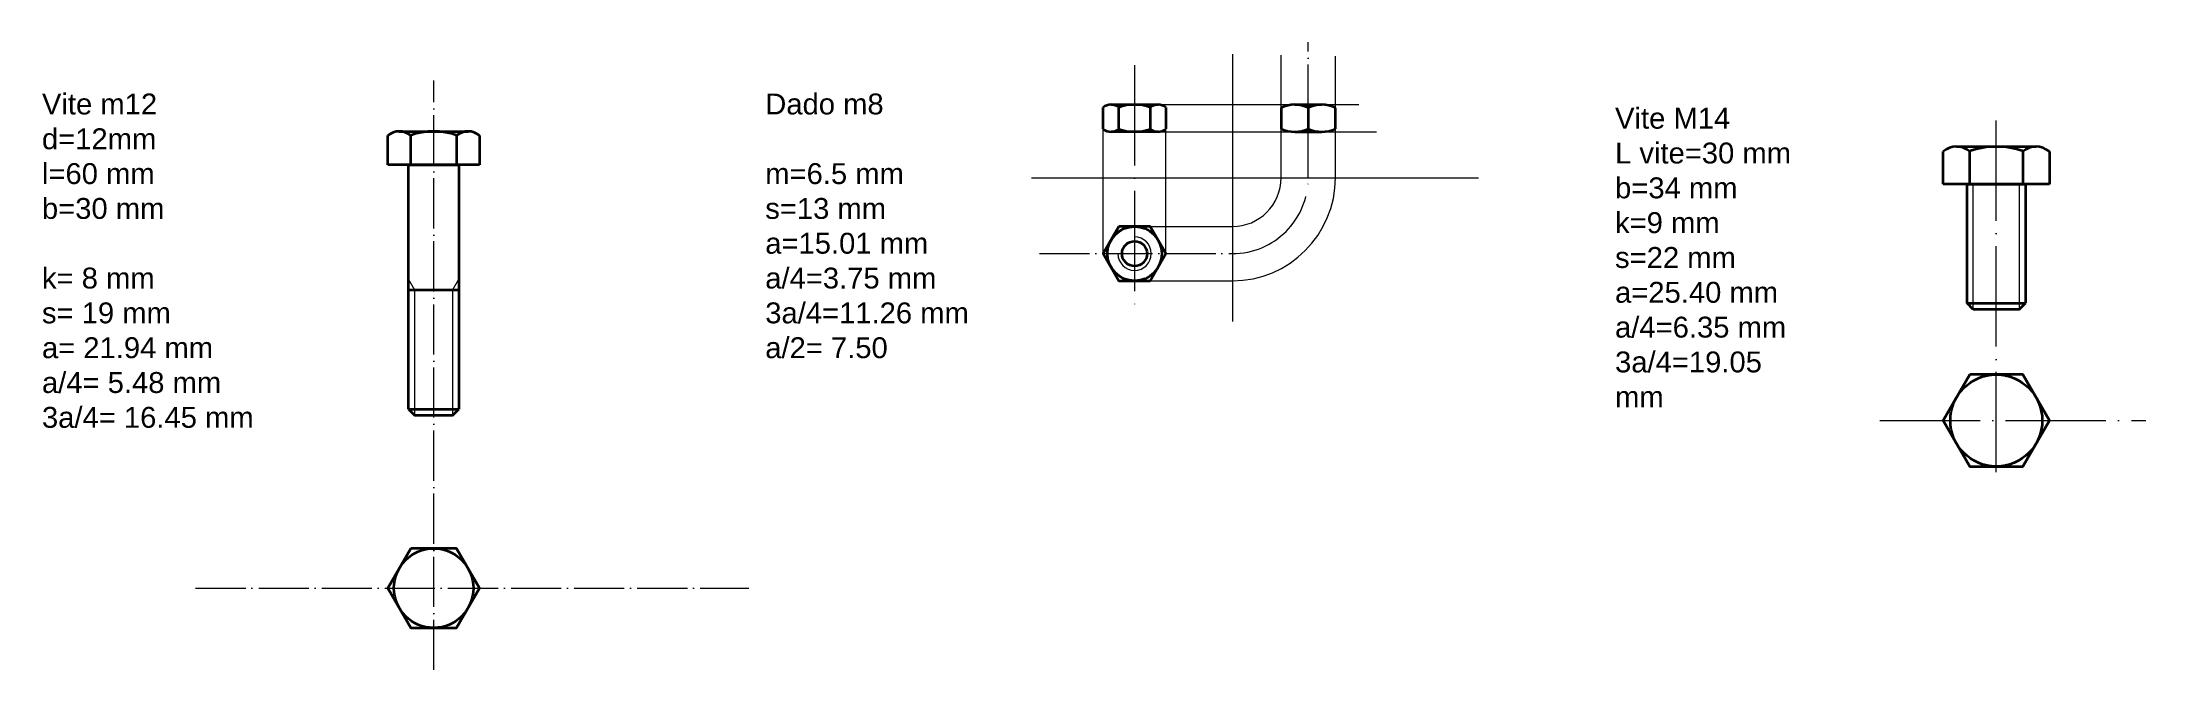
# Model space of a CAD drawing. Header units: millimetres. Extents: x 13 to 516, y 65 to 215.
import ezdxf

# ---------------------------------------------------------------- set-up
doc = ezdxf.new("R2010")
doc.units = ezdxf.units.MM
doc.linetypes.add('ACAD_ISO04W100', pattern=[30, 24, -3, 0, -3])
for name, color, linetype, lineweight in [('assisimmetira', 90, 'ACAD_ISO04W100', 18), ('fine', 51, 'Continuous', 18), ('grosso', 5, 'Continuous', 35), ('terra', 6, 'Continuous', 18)]:
    doc.layers.add(name, color=color, linetype=linetype, lineweight=lineweight)
doc.layers.add('viti', color=7, linetype='Continuous', lineweight=18, true_color=0x6e42a9)
doc.styles.get("Standard").update_dxf_attribs({"font": 'arial.ttf'})

msp = doc.modelspace()

# ---------------------------------------------------------------- linework, layer by layer
at = {"layer": 'assisimmetira', "ltscale": 0.5}
for p, q in [((315.78, 182.75), (315.78, 215.24)), ((106.45, 64.94), (106.45, 206.05)), ((251.43, 164.59), (297.62, 164.59)), ((49.46, 84.52), (181.91, 84.52))]:
    msp.add_line(p, q, dxfattribs=at)
at = {"layer": 'assisimmetira'}
for p, q in [((274.2, 209.69), (274.2, 150.36)), ((480.46, 112.28), (480.46, 197.51)), ((452.6, 124.65), (516.27, 124.65))]:
    msp.add_line(p, q, dxfattribs=at)
msp.add_arc((297.62, 182.75), 18.16, 270, 0, dxfattribs=at)
at = {"layer": 'fine'}
for p, q in [((309.28, 182.75), (309.28, 212.14)), ((322.28, 182.75), (322.28, 211.85)), ((279.83, 200.26), (297.62, 200.26)), ((297.62, 200.26), (327.92, 200.26)), ((266.7, 164.59), (266.7, 194.46)), ((279.83, 193.76), (297.62, 193.76)), ((281.71, 164.59), (281.71, 194.46)), ((297.62, 193.76), (332.13, 193.76)), ((277.96, 171.09), (297.62, 171.09)), ((277.96, 158.09), (297.62, 158.09))]:
    msp.add_line(p, q, dxfattribs=at)
for radius in [11.66, 24.66]:
    msp.add_arc((297.62, 182.75), radius, 270, 0, dxfattribs=at)
at = {"layer": 'grosso'}
for p, q in [((266.7, 194.46), (266.7, 199.56)), ((268.57, 200.26), (279.83, 200.26)), ((270.45, 194.4), (270.45, 199.61)), ((277.96, 199.61), (277.96, 194.4)), ((281.71, 199.56), (281.71, 194.46)), ((309.28, 199.52), (309.28, 194.5)), ((312.53, 200.26), (315.78, 200.26)), ((315.78, 200.26), (319.03, 200.26)), ((315.78, 199.52), (315.78, 194.5)), ((322.28, 194.5), (322.28, 199.52)), ((95.48, 185.87), (95.48, 192.85)), ((98.22, 193.87), (114.68, 193.87)), ((100.96, 185.87), (100.96, 192.93)), ((111.94, 192.93), (111.94, 185.87)), ((117.42, 192.85), (117.42, 185.87)), ((279.83, 193.76), (268.57, 193.76)), ((312.53, 193.76), (319.03, 193.76)), ((467.76, 181.21), (467.76, 189.03)), ((470.93, 190.21), (489.98, 190.21)), ((474.11, 181.21), (474.11, 189.13)), ((486.81, 189.13), (486.81, 181.21)), ((493.16, 189.03), (493.16, 181.21)), ((117.42, 185.87), (95.48, 185.87)), ((100.45, 185.87), (112.45, 185.87)), ((100.45, 127.37), (100.45, 185.87)), ((112.45, 185.87), (112.45, 127.37)), ((493.16, 181.21), (467.76, 181.21)), ((473.46, 181.21), (487.46, 181.21)), ((473.46, 152.71), (473.46, 181.21)), ((487.46, 181.21), (487.46, 152.71)), ((112.45, 155.87), (100.45, 155.87)), ((474.96, 151.21), (473.46, 152.71)), ((473.46, 152.71), (487.46, 152.71)), ((485.96, 151.21), (474.96, 151.21)), ((485.96, 151.21), (487.46, 152.71)), ((100.45, 127.37), (101.95, 125.87)), ((100.45, 127.37), (112.45, 127.37)), ((110.95, 125.87), (112.45, 127.37)), ((110.95, 125.87), (101.95, 125.87))]:
    msp.add_line(p, q, dxfattribs=at)
for points in [[(270.45, 171.09), (266.7, 164.59), (270.45, 158.09), (277.96, 158.09), (281.71, 164.59), (277.96, 171.09)], [(474.11, 135.65), (467.75, 124.65), (474.11, 113.65), (486.81, 113.65), (493.16, 124.65), (486.81, 135.65)], [(100.97, 94.02), (95.49, 84.52), (100.97, 75.02), (111.94, 75.02), (117.42, 84.52), (111.94, 94.02)]]:
    msp.add_lwpolyline(points, close=True, dxfattribs=at)
for centre, radius in [((274.2, 164.59), 6.5), ((274.2, 164.59), 3), ((480.46, 124.65), 11), ((106.45, 84.52), 9.5)]:
    msp.add_circle(centre, radius, dxfattribs=at)
for centre, radius, start, end in [((268.57, 197.39), 2.87, 49.1359, 130.8641), ((274.2, 189), 11.26, 70.2777, 109.7223), ((279.83, 197.39), 2.87, 49.1359, 130.8641), ((312.53, 192.76), 7.5, 64.3207, 115.6793), ((319.03, 192.76), 7.5, 64.3207, 115.6793), ((98.22, 189.68), 4.19, 49.183, 130.817), ((106.45, 177.42), 16.45, 70.2696, 109.7304), ((114.68, 189.68), 4.19, 49.183, 130.817), ((268.57, 196.62), 2.87, 229.1359, 310.8641), ((274.2, 205.02), 11.26, 250.2777, 289.7223), ((279.83, 196.62), 2.87, 229.1359, 310.8641), ((312.53, 201.26), 7.5, 244.3207, 295.6793), ((319.03, 201.26), 7.5, 244.3207, 295.6793), ((470.93, 185.36), 4.85, 49.1176, 130.8824), ((480.46, 171.16), 19.05, 70.2797, 109.7203), ((489.98, 185.36), 4.85, 49.1176, 130.8824)]:
    msp.add_arc(centre, radius, start, end, dxfattribs=at)
at = {"layer": 'terra'}
for p, q in [((297.62, 212.38), (297.62, 148.37)), ((249.55, 182.75), (356.5, 182.75))]:
    msp.add_line(p, q, dxfattribs=at)
at = {"layer": 'viti'}
for p, q in [((474.96, 151.21), (474.96, 181.21)), ((485.96, 181.21), (485.96, 151.21)), ((101.95, 155.87), (100.45, 158.47)), ((110.95, 155.87), (112.45, 158.47)), ((101.95, 125.87), (101.95, 155.87)), ((110.95, 155.87), (110.95, 125.87))]:
    msp.add_line(p, q, dxfattribs=at)
msp.add_arc((274.2, 164.59), 4, 180, 90, dxfattribs=at)

# ---------------------------------------------------------------- texts
at = {"layer": 'grosso', "char_height": 5, "attachment_point": 1}
for s, width, insert in [('Vite m12^Jd=12mm^Jl=60 mm\\Pb=30 mm\\P\\Pk= 8 mm^Js= 19 mm\\Pa= 21.94 mm\\Pa/4= 5.48 mm\\P3a/4= 16.45 mm', 52.0904, (12.69, 202.92)), ('Dado m8\\P\\Pm=6.5 mm\\Ps=13 mm\\Pa=15.01 mm\\Pa/4=3.75 mm\\P3a/4=11.26 mm\\Pa/2= 7.50', 52.0904, (185.81, 202.92)), ('Vite M14\\PL vite=30 mm\\Pb=34 mm\\Pk=9 mm\\Ps=22 mm\\Pa=25.40 mm\\Pa/4=6.35 mm\\P3a/4=19.05 mm', 42.169, (389.21, 199.51))]:
    msp.add_mtext_dynamic_manual_height_columns(s, width=width, gutter_width=12.5, heights=[0], dxfattribs=dict(at, insert=insert))

doc.saveas('drawing.dxf')
